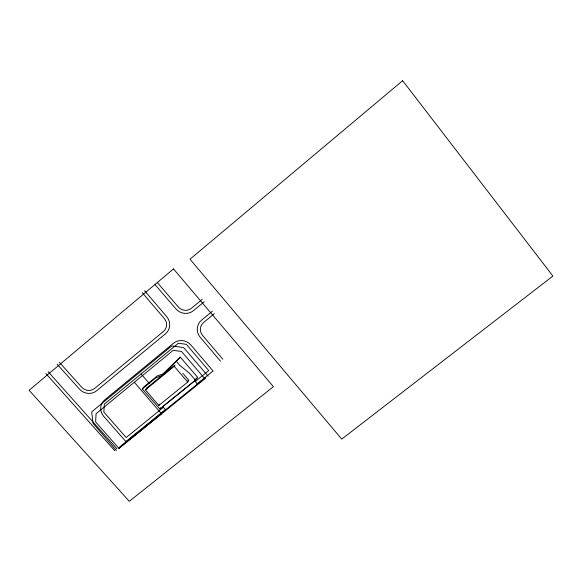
<?xml version="1.0" encoding="UTF-8"?>
<svg xmlns="http://www.w3.org/2000/svg" width="582" height="582" viewBox="0 0 582 582"><rect width="100%" height="100%" fill="white"/><g stroke="black" fill="none" stroke-linecap="round" stroke-linejoin="round"><path stroke-width="0.87" d="M173.953 365.751L146.839 387.939L145.449 389.845L158.813 405.458L187.739 382.054L188.757 380.206L184.094 374.779M159.912 409.022L195.487 380.192L197.705 377.369L180.253 357.144L163.106 373.789L157.235 375.965L143.696 387.052L142.292 388.936L159.912 409.022L160.748 407.647M158.813 405.458L159.657 404.097M145.449 389.845L174.207 366.318L175.022 365.096M142.292 388.936L155.947 377.754L161.869 375.557L180.253 357.144M202.289 299.279L191.449 308.264A9.428 9.174 36.6 0 1 178.31 306.99L157.402 282.67M204.318 301.672L193.471 310.643A12.571 12.237 36.6 0 1 175.975 308.947L155.067 284.656M212.408 311.21L201.568 320.144A12.448 12.127 27.1 0 0 200.201 337.276L220.491 361.16M214.423 313.596L203.584 322.508A9.341 9.094 27.1 0 0 202.551 335.363L222.841 359.261M163.586 407.196L126.178 437.526L103.851 412.078L104.324 404.163L178.383 343.235L186.364 344.355L208.771 370.596L195.341 381.443M187.353 381.341L188.757 380.206M194.97 379.58L197.705 377.369M165.273 409.713L125.908 441.593L103.712 416.319A12.229 11.553 27.6 0 1 104.687 399.914L173.487 343.264A12.389 11.96 27.4 0 1 190.889 345.01L213.07 371.003L196.898 384.098M59.379 362.317L81.713 387.248A9.261 8.745 31.9 0 0 94.43 388.601L163.447 331.449A9.377 9.05 34.5 0 0 164.357 318.587L142.212 292.651M57.138 364.208L79.479 389.125A12.346 11.655 31.9 0 0 96.583 390.784L165.477 333.799A12.506 12.069 34.5 0 0 166.699 316.652L144.554 290.694M45.942 373.622L114.719 450.65M48.182 371.745L116.96 448.846M165.63 409.772L162.785 406.52L194.708 380.803L197.458 384.004M195.487 380.192L189.63 373.418L179.874 365.431L176.419 361.437M174.207 366.318L187.739 382.054M134.333 382.243L161.512 413.809L118.924 448.358L95.615 421.906L96.088 413.678L173.181 350.313L181.497 351.477L204.893 378.795M182.813 373.302L183.563 374.161M141.077 373.928L149.196 383.378M116.436 450.628L93.506 423.885A2.124 1.993 27.6 0 1 93.011 422.787L91.789 412.907A2.132 2.001 28.6 0 1 92.465 411.19L171.057 346.486A2.161 2.088 29.2 0 1 172.701 346.035L182.806 347.447A2.161 2.088 27.7 0 1 184.181 348.203L208.123 376.198M146.839 387.939L147.566 388.791M205.49 377.507L204.871 378.809L118.924 448.358L120.067 446.641L205.49 377.507M173.501 268.913L29.1 390.275L129.299 501.313L273.402 386.666L173.501 268.913M402.649 80.687L190.016 259.194L341.721 439.119L552.9 276.064L402.649 80.687"/></g></svg>
